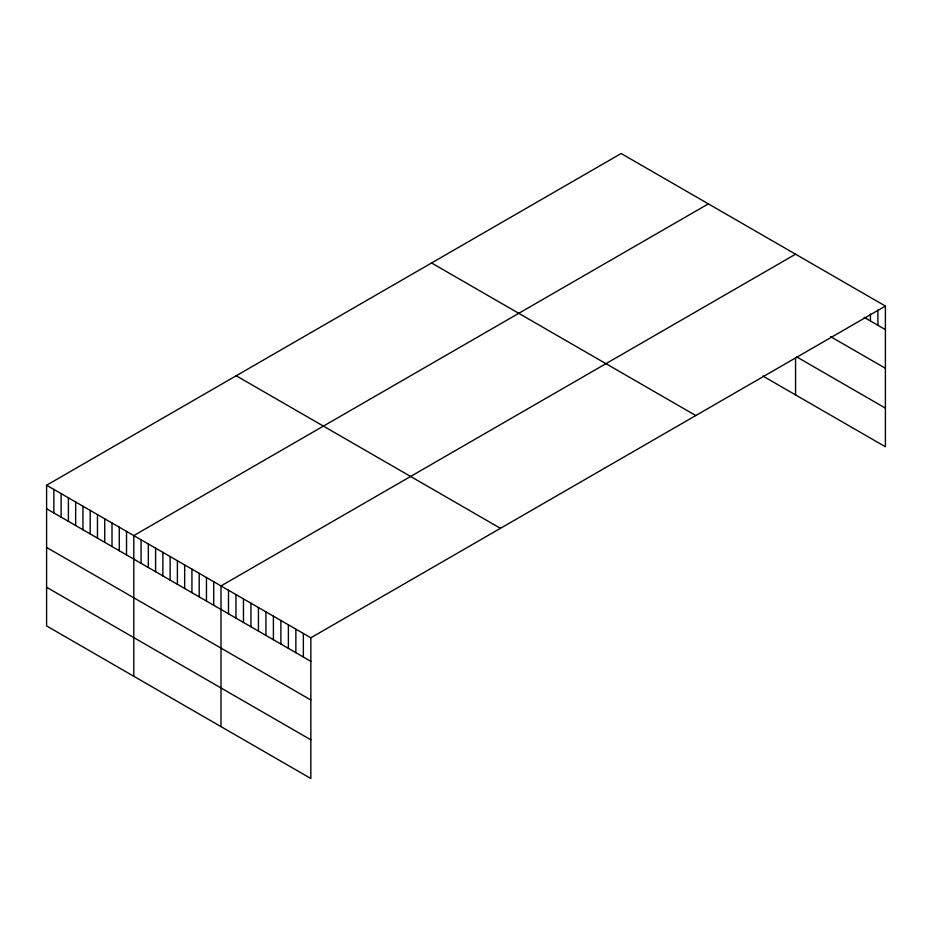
<?xml version="1.0" encoding="UTF-8"?>
<svg xmlns="http://www.w3.org/2000/svg" width="932" height="932" viewBox="0 0 932 932"><rect width="100%" height="100%" fill="white"/><g stroke="black" fill="none" stroke-linecap="round" stroke-linejoin="round"><path stroke-width="1.4" d="M885.4 306.069L310.845 637.791L310.845 778.488L46.6 625.931L46.6 485.234L621.155 153.512L885.4 306.069L885.4 446.766L762.854 376.015M708.355 203.863L133.8 535.574L133.8 676.271M795.555 254.203L221 585.925L221 726.622M864.185 317.369L885.4 329.613M830.494 336.58L885.4 368.268M796.802 356.956L885.4 408.111M431.551 262.975L695.796 415.544M236.204 375.759L500.449 528.327M46.6 485.234L310.845 637.791M46.6 508.767L310.845 661.336M46.6 547.433L310.845 699.99M46.6 587.265L310.845 739.822M877.909 310.053L877.909 325.291M870.43 314.049L870.43 320.969M795.555 357.527L795.555 394.9M303.354 633.469L303.354 657.013M295.863 629.147L295.863 652.68M288.384 624.824L288.384 648.357M280.893 620.502L280.893 644.035M273.402 616.18L273.402 639.713M265.923 611.858L265.923 635.391M258.432 607.536L258.432 631.069M250.941 603.214L250.941 626.747M243.462 598.892L243.462 622.425M235.971 594.569L235.971 618.102M228.491 590.247L228.491 613.78M213.731 581.719L213.731 605.264M206.461 577.525L206.461 601.07M199.203 573.331L199.203 596.876M191.934 569.137L191.934 592.682M184.664 564.943L184.664 588.488M177.395 560.749L177.395 584.294M170.137 556.555L170.137 580.088M162.867 552.361L162.867 575.894M155.597 548.167L155.597 571.7M148.328 543.962L148.328 567.506M141.07 539.768L141.07 563.312M126.531 531.38L126.531 554.924M119.261 527.186L119.261 550.73M112.003 522.992L112.003 546.525M104.734 518.798L104.734 542.331M97.464 514.604L97.464 538.137M90.194 510.41L90.194 533.943M82.936 506.204L82.936 529.749M75.667 502.01L75.667 525.555M68.397 497.816L68.397 521.361M61.128 493.622L61.128 517.167M53.87 489.428L53.87 512.973"/></g></svg>
